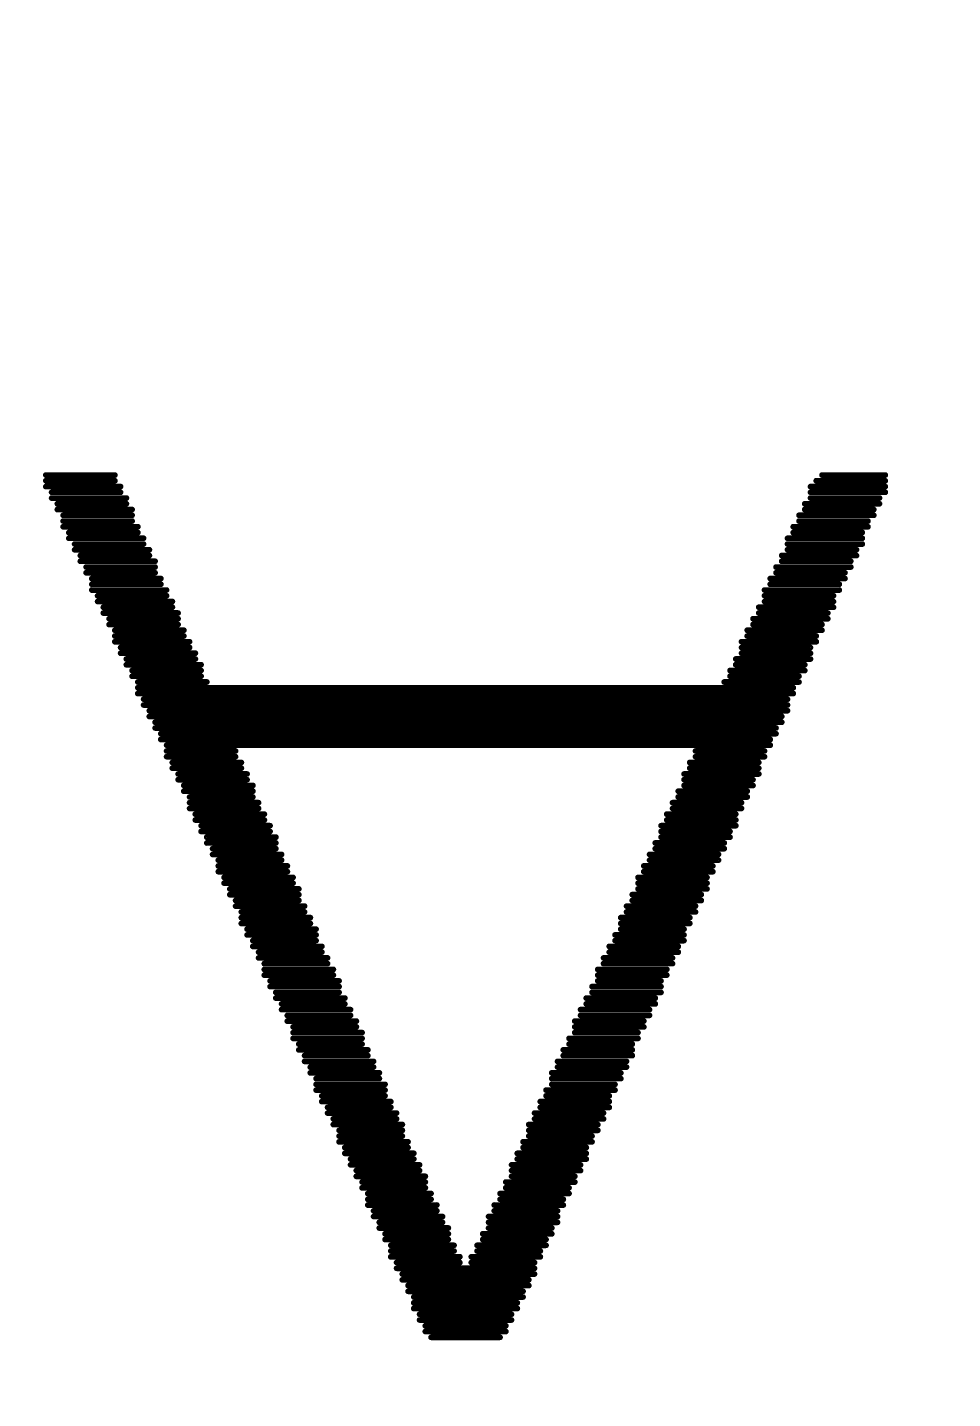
# Model space of a CAD drawing. Header units: millimetres. Extents: x -46.4 to 46.4, y -47.3 to 46.4.
# Drawn here: x -10.817 to -9.795, y 1.945 to 3.459 of the extents above; entities that cross this region are included whole.
import ezdxf

# ---------------------------------------------------------------- set-up
doc = ezdxf.new("R2010")
doc.units = ezdxf.units.MM
doc.layers.add('BottomOverlay', color=54, linetype='Continuous')
doc.layers.add('Mechanical1', color=6, linetype='Continuous')

# ---------------------------------------------------------------- blocks, each defined once
blk = doc.blocks.new('________2')
at = {"layer": 'BottomOverlay', "const_width": 0.00635}
for points in [[(13.2032, -0.0352), (13.2794, -0.0352)], [(13.2032, -0.0415), (13.2794, -0.0415)], [(13.2032, -0.0479), (13.2857, -0.0479)], [(14.0477, -0.0479), (14.1303, -0.0479)], [(14.0541, -0.0415), (14.1303, -0.0415)], [(14.0604, -0.0352), (14.1303, -0.0352)], [(13.2095, -0.0542), (13.2857, -0.0542)], [(13.2095, -0.0606), (13.2921, -0.0606)], [(14.0477, -0.0542), (14.1303, -0.0542)], [(14.0477, -0.0606), (14.1239, -0.0606)], [(13.2159, -0.0669), (13.2921, -0.0669)], [(13.2159, -0.0733), (13.2984, -0.0733)], [(14.0414, -0.0669), (14.1239, -0.0669)], [(14.0414, -0.0733), (14.1176, -0.0733)], [(13.2222, -0.0796), (13.2984, -0.0796)], [(13.2222, -0.086), (13.2984, -0.086)], [(13.2222, -0.0923), (13.3048, -0.0923)], [(14.0287, -0.0923), (14.1112, -0.0923)], [(14.035, -0.0796), (14.1176, -0.0796)], [(14.035, -0.086), (14.1112, -0.086)], [(13.2286, -0.0987), (13.3048, -0.0987)], [(13.2286, -0.105), (13.3111, -0.105)], [(14.0223, -0.105), (14.1049, -0.105)], [(14.0287, -0.0987), (14.1049, -0.0987)], [(13.2349, -0.1114), (13.3111, -0.1114)], [(13.2349, -0.1177), (13.3175, -0.1177)], [(13.2413, -0.1241), (13.3175, -0.1241)], [(14.016, -0.1241), (14.0985, -0.1241)], [(14.0223, -0.1114), (14.1049, -0.1114)], [(14.0223, -0.1177), (14.0985, -0.1177)], [(13.2413, -0.1304), (13.3238, -0.1304)], [(13.2476, -0.1368), (13.3238, -0.1368)], [(14.0096, -0.1368), (14.0922, -0.1368)], [(14.016, -0.1304), (14.0922, -0.1304)], [(13.2476, -0.1431), (13.3238, -0.1431)], [(13.254, -0.1495), (13.3302, -0.1495)], [(14.0033, -0.1495), (14.0858, -0.1495)], [(14.0096, -0.1431), (14.0858, -0.1431)], [(13.254, -0.1558), (13.3302, -0.1558)], [(13.254, -0.1622), (13.3365, -0.1622)], [(13.2603, -0.1685), (13.3365, -0.1685)], [(13.9969, -0.1622), (14.0795, -0.1622)], [(13.9969, -0.1685), (14.0731, -0.1685)], [(14.0033, -0.1558), (14.0795, -0.1558)], [(13.2603, -0.1749), (13.3429, -0.1749)], [(13.2667, -0.1812), (13.3429, -0.1812)], [(13.9906, -0.1812), (14.0731, -0.1812)], [(13.9969, -0.1749), (14.0731, -0.1749)], [(13.2667, -0.1876), (13.3492, -0.1876)], [(13.273, -0.1939), (13.3492, -0.1939)], [(13.9842, -0.1939), (14.0668, -0.1939)], [(13.9906, -0.1876), (14.0668, -0.1876)], [(13.273, -0.2003), (13.3492, -0.2003)], [(13.2794, -0.2066), (13.3556, -0.2066)], [(13.2794, -0.213), (13.3556, -0.213)], [(13.9779, -0.2066), (14.0604, -0.2066)], [(13.9779, -0.213), (14.0541, -0.213)], [(13.9842, -0.2003), (14.0604, -0.2003)], [(13.2794, -0.2193), (13.3619, -0.2193)], [(13.2857, -0.2257), (13.3619, -0.2257)], [(13.9715, -0.2193), (14.0541, -0.2193)], [(13.9715, -0.2257), (14.0477, -0.2257)], [(13.2857, -0.232), (13.3683, -0.232)], [(13.2921, -0.2384), (13.3683, -0.2384)], [(13.2921, -0.2447), (13.3746, -0.2447)], [(13.9652, -0.2384), (14.0477, -0.2384)], [(13.9652, -0.2447), (14.0414, -0.2447)], [(13.9715, -0.232), (14.0477, -0.232)], [(13.2984, -0.2511), (13.3746, -0.2511)], [(13.2984, -0.2574), (13.3746, -0.2574)], [(13.9588, -0.2511), (14.0414, -0.2511)], [(13.9588, -0.2574), (14.035, -0.2574)], [(13.3048, -0.2638), (13.381, -0.2638)], [(13.3048, -0.2701), (14.0287, -0.2701)], [(13.9525, -0.2638), (14.035, -0.2638)], [(13.3048, -0.2765), (14.0287, -0.2765)], [(13.3111, -0.2828), (14.0223, -0.2828)], [(13.3111, -0.2892), (14.0223, -0.2892)], [(13.3175, -0.2955), (14.0223, -0.2955)], [(13.3175, -0.3019), (14.016, -0.3019)], [(13.3238, -0.3082), (14.016, -0.3082)], [(13.3238, -0.3146), (14.0096, -0.3146)], [(13.3302, -0.3209), (14.0096, -0.3209)], [(13.3302, -0.3273), (14.0033, -0.3273)], [(13.3365, -0.3336), (14.0033, -0.3336)], [(13.3365, -0.34), (13.4127, -0.34)], [(13.3365, -0.3463), (13.4127, -0.3463)], [(13.9207, -0.34), (13.9969, -0.34)], [(13.9207, -0.3463), (13.9969, -0.3463)], [(13.3429, -0.3527), (13.4191, -0.3527)], [(13.3429, -0.359), (13.4191, -0.359)], [(13.3492, -0.3654), (13.4254, -0.3654)], [(13.908, -0.3654), (13.9906, -0.3654)], [(13.9144, -0.3527), (13.9906, -0.3527)], [(13.9144, -0.359), (13.9906, -0.359)], [(13.3492, -0.3717), (13.4254, -0.3717)], [(13.3556, -0.3781), (13.4318, -0.3781)], [(13.908, -0.3717), (13.9842, -0.3717)], [(13.908, -0.3781), (13.9842, -0.3781)], [(13.3556, -0.3844), (13.4318, -0.3844)], [(13.3619, -0.3908), (13.4318, -0.3908)], [(13.9017, -0.3844), (13.9779, -0.3844)], [(13.9017, -0.3908), (13.9779, -0.3908)], [(13.3619, -0.3971), (13.4381, -0.3971)], [(13.3619, -0.4035), (13.4381, -0.4035)], [(13.3683, -0.4098), (13.4445, -0.4098)], [(13.889, -0.4098), (13.9652, -0.4098)], [(13.8953, -0.3971), (13.9715, -0.3971)], [(13.8953, -0.4035), (13.9715, -0.4035)], [(13.3683, -0.4162), (13.4445, -0.4162)], [(13.3746, -0.4225), (13.4508, -0.4225)], [(13.8826, -0.4225), (13.9652, -0.4225)], [(13.889, -0.4162), (13.9652, -0.4162)], [(13.3746, -0.4289), (13.4508, -0.4289)], [(13.381, -0.4352), (13.4572, -0.4352)], [(13.381, -0.4416), (13.4572, -0.4416)], [(13.8763, -0.4416), (13.9525, -0.4416)], [(13.8826, -0.4289), (13.9588, -0.4289)], [(13.8826, -0.4352), (13.9588, -0.4352)], [(13.3873, -0.4479), (13.4572, -0.4479)], [(13.3873, -0.4543), (13.4635, -0.4543)], [(13.8699, -0.4543), (13.9461, -0.4543)], [(13.8763, -0.4479), (13.9525, -0.4479)], [(13.3937, -0.4606), (13.4635, -0.4606)], [(13.3937, -0.467), (13.4699, -0.467)], [(13.8636, -0.467), (13.9398, -0.467)], [(13.8699, -0.4606), (13.9461, -0.4606)], [(13.3937, -0.4733), (13.4699, -0.4733)], [(13.4, -0.4797), (13.4762, -0.4797)], [(13.4, -0.486), (13.4762, -0.486)], [(13.8572, -0.4797), (13.9334, -0.4797)], [(13.8572, -0.486), (13.9334, -0.486)], [(13.8636, -0.4733), (13.9398, -0.4733)], [(13.4064, -0.4924), (13.4826, -0.4924)], [(13.4064, -0.4987), (13.4826, -0.4987)], [(13.8509, -0.4987), (13.9271, -0.4987)], [(13.8572, -0.4924), (13.9334, -0.4924)], [(13.4127, -0.5051), (13.4826, -0.5051)], [(13.4127, -0.5114), (13.4889, -0.5114)], [(13.4191, -0.5178), (13.4889, -0.5178)], [(13.8445, -0.5114), (13.9207, -0.5114)], [(13.8445, -0.5178), (13.9207, -0.5178)], [(13.8509, -0.5051), (13.9271, -0.5051)], [(13.4191, -0.5241), (13.4953, -0.5241)], [(13.4191, -0.5305), (13.4953, -0.5305)], [(13.8382, -0.5241), (13.9144, -0.5241)], [(13.8382, -0.5305), (13.9144, -0.5305)], [(13.4254, -0.5368), (13.5016, -0.5368)], [(13.4254, -0.5432), (13.5016, -0.5432)], [(13.8318, -0.5432), (13.908, -0.5432)], [(13.8382, -0.5368), (13.908, -0.5368)], [(13.4318, -0.5495), (13.5016, -0.5495)], [(13.4318, -0.5559), (13.508, -0.5559)], [(13.4381, -0.5622), (13.508, -0.5622)], [(13.8255, -0.5559), (13.9017, -0.5559)], [(13.8255, -0.5622), (13.9017, -0.5622)], [(13.8318, -0.5495), (13.908, -0.5495)], [(13.4381, -0.5686), (13.5143, -0.5686)], [(13.4445, -0.5749), (13.5143, -0.5749)], [(13.8191, -0.5686), (13.8953, -0.5686)], [(13.8191, -0.5749), (13.8953, -0.5749)], [(13.4445, -0.5813), (13.5207, -0.5813)], [(13.4445, -0.5876), (13.5207, -0.5876)], [(13.8128, -0.5813), (13.889, -0.5813)], [(13.8128, -0.5876), (13.889, -0.5876)], [(13.4508, -0.594), (13.527, -0.594)], [(13.4508, -0.6003), (13.527, -0.6003)], [(13.4572, -0.6067), (13.527, -0.6067)], [(13.8064, -0.6003), (13.8826, -0.6003)], [(13.8064, -0.6067), (13.8826, -0.6067)], [(13.8128, -0.594), (13.8826, -0.594)], [(13.4572, -0.613), (13.5334, -0.613)], [(13.4635, -0.6194), (13.5334, -0.6194)], [(13.8001, -0.613), (13.8763, -0.613)], [(13.8001, -0.6194), (13.8763, -0.6194)], [(13.4635, -0.6257), (13.5397, -0.6257)], [(13.4699, -0.6321), (13.5397, -0.6321)], [(13.4699, -0.6384), (13.5461, -0.6384)], [(13.7874, -0.6384), (13.8636, -0.6384)], [(13.7937, -0.6257), (13.8699, -0.6257)], [(13.7937, -0.6321), (13.8699, -0.6321)], [(13.4762, -0.6448), (13.5461, -0.6448)], [(13.4762, -0.6511), (13.5524, -0.6511)], [(13.7874, -0.6448), (13.8636, -0.6448)], [(13.7874, -0.6511), (13.8572, -0.6511)], [(13.4762, -0.6575), (13.5524, -0.6575)], [(13.4826, -0.6638), (13.5524, -0.6638)], [(13.781, -0.6575), (13.8572, -0.6575)], [(13.781, -0.6638), (13.8509, -0.6638)], [(13.4826, -0.6702), (13.5588, -0.6702)], [(13.4889, -0.6765), (13.5588, -0.6765)], [(13.4889, -0.6829), (13.5651, -0.6829)], [(13.7683, -0.6829), (13.8445, -0.6829)], [(13.7747, -0.6702), (13.8509, -0.6702)], [(13.7747, -0.6765), (13.8509, -0.6765)], [(13.4953, -0.6892), (13.5651, -0.6892)], [(13.4953, -0.6956), (13.5715, -0.6956)], [(13.762, -0.6956), (13.8382, -0.6956)], [(13.7683, -0.6892), (13.8445, -0.6892)], [(13.5016, -0.7019), (13.5715, -0.7019)], [(13.5016, -0.7083), (13.5778, -0.7083)], [(13.5016, -0.7146), (13.5778, -0.7146)], [(13.7556, -0.7146), (13.8318, -0.7146)], [(13.762, -0.7019), (13.8382, -0.7019)], [(13.762, -0.7083), (13.8318, -0.7083)], [(13.508, -0.721), (13.5778, -0.721)], [(13.508, -0.7273), (13.5842, -0.7273)], [(13.7493, -0.7273), (13.8255, -0.7273)], [(13.7556, -0.721), (13.8255, -0.721)], [(13.5143, -0.7337), (13.5842, -0.7337)], [(13.5143, -0.74), (13.5905, -0.74)], [(13.7429, -0.74), (13.8191, -0.74)], [(13.7493, -0.7337), (13.8255, -0.7337)], [(13.5207, -0.7464), (13.5905, -0.7464)], [(13.5207, -0.7527), (13.5969, -0.7527)], [(13.527, -0.7591), (13.5969, -0.7591)], [(13.7366, -0.7527), (13.8128, -0.7527)], [(13.7366, -0.7591), (13.8128, -0.7591)], [(13.7429, -0.7464), (13.8191, -0.7464)], [(13.527, -0.7654), (13.5969, -0.7654)], [(13.527, -0.7718), (13.6032, -0.7718)], [(13.7302, -0.7718), (13.8064, -0.7718)], [(13.7366, -0.7654), (13.8064, -0.7654)], [(13.5334, -0.7781), (13.6032, -0.7781)], [(13.5334, -0.7845), (13.6096, -0.7845)], [(13.5397, -0.7908), (13.6096, -0.7908)], [(13.7239, -0.7845), (13.8001, -0.7845)], [(13.7239, -0.7908), (13.8001, -0.7908)], [(13.7302, -0.7781), (13.8001, -0.7781)], [(13.5397, -0.7972), (13.6159, -0.7972)], [(13.5461, -0.8035), (13.6159, -0.8035)], [(13.7175, -0.7972), (13.7937, -0.7972)], [(13.7175, -0.8035), (13.7937, -0.8035)], [(13.5461, -0.8099), (13.6223, -0.8099)], [(13.5524, -0.8162), (13.6223, -0.8162)], [(13.7112, -0.8162), (13.7874, -0.8162)], [(13.7175, -0.8099), (13.7874, -0.8099)], [(13.5524, -0.8226), (13.6223, -0.8226)], [(13.5588, -0.8289), (13.6286, -0.8289)], [(13.5588, -0.8353), (13.6286, -0.8353)], [(13.7048, -0.8289), (13.781, -0.8289)], [(13.7048, -0.8353), (13.7747, -0.8353)], [(13.7112, -0.8226), (13.781, -0.8226)], [(13.5588, -0.8416), (13.635, -0.8416)], [(13.5651, -0.848), (13.635, -0.848)], [(13.6985, -0.8416), (13.7747, -0.8416)], [(13.6985, -0.848), (13.7683, -0.848)], [(13.5651, -0.8543), (13.6413, -0.8543)], [(13.5715, -0.8607), (13.6413, -0.8607)], [(13.6921, -0.8543), (13.7683, -0.8543)], [(13.6921, -0.8607), (13.7683, -0.8607)], [(13.5715, -0.867), (13.6477, -0.867)], [(13.5778, -0.8734), (13.6477, -0.8734)], [(13.5778, -0.8797), (13.6477, -0.8797)], [(13.6858, -0.8734), (13.762, -0.8734)], [(13.6858, -0.8797), (13.7556, -0.8797)], [(13.6921, -0.867), (13.762, -0.867)], [(13.5842, -0.8861), (13.654, -0.8861)], [(13.5842, -0.8924), (13.654, -0.8924)], [(13.6794, -0.8861), (13.7556, -0.8861)], [(13.6794, -0.8924), (13.7493, -0.8924)], [(13.5842, -0.8988), (13.6604, -0.8988)], [(13.5905, -0.9051), (13.6604, -0.9051)], [(13.5905, -0.9115), (13.7429, -0.9115)], [(13.6731, -0.8988), (13.7493, -0.8988)], [(13.6731, -0.9051), (13.7429, -0.9051)], [(13.5969, -0.9178), (13.7429, -0.9178)], [(13.5969, -0.9242), (13.7366, -0.9242)], [(13.6032, -0.9305), (13.7366, -0.9305)], [(13.6032, -0.9369), (13.7302, -0.9369)], [(13.6096, -0.9432), (13.7302, -0.9432)], [(13.6096, -0.9496), (13.7239, -0.9496)], [(13.6096, -0.9559), (13.7239, -0.9559)], [(13.6159, -0.9623), (13.7175, -0.9623)], [(13.6159, -0.9686), (13.7175, -0.9686)], [(13.6223, -0.975), (13.7112, -0.975)], [(13.6223, -0.9813), (13.7112, -0.9813)], [(13.6286, -0.9877), (13.7048, -0.9877)]]:
    blk.add_lwpolyline(points, dxfattribs=at)
at = {"layer": 'BottomOverlay', "const_width": 0.00317}
for points in [[(13.2016, -0.0352, 1), (13.2048, -0.0352, 1)], [(13.2016, -0.0415, 1), (13.2048, -0.0415, 1)], [(13.2016, -0.0479, 1), (13.2048, -0.0479, 1)], [(13.2778, -0.0352, 1), (13.281, -0.0352, 1)], [(13.2778, -0.0415, 1), (13.281, -0.0415, 1)], [(13.2842, -0.0479, 1), (13.2873, -0.0479, 1)], [(14.0462, -0.0479, 1), (14.0493, -0.0479, 1)], [(14.0525, -0.0415, 1), (14.0557, -0.0415, 1)], [(14.0589, -0.0352, 1), (14.062, -0.0352, 1)], [(14.1287, -0.0352, 1), (14.1319, -0.0352, 1)], [(14.1287, -0.0415, 1), (14.1319, -0.0415, 1)], [(14.1287, -0.0479, 1), (14.1319, -0.0479, 1)], [(13.208, -0.0542, 1), (13.2111, -0.0542, 1)], [(13.208, -0.0606, 1), (13.2111, -0.0606, 1)], [(13.2842, -0.0542, 1), (13.2873, -0.0542, 1)], [(13.2905, -0.0606, 1), (13.2937, -0.0606, 1)], [(14.0462, -0.0542, 1), (14.0493, -0.0542, 1)], [(14.0462, -0.0606, 1), (14.0493, -0.0606, 1)], [(14.1224, -0.0606, 1), (14.1255, -0.0606, 1)], [(14.1287, -0.0542, 1), (14.1319, -0.0542, 1)], [(13.2143, -0.0669, 1), (13.2175, -0.0669, 1)], [(13.2143, -0.0733, 1), (13.2175, -0.0733, 1)], [(13.2905, -0.0669, 1), (13.2937, -0.0669, 1)], [(13.2969, -0.0733, 1), (13.3, -0.0733, 1)], [(14.0398, -0.0669, 1), (14.043, -0.0669, 1)], [(14.0398, -0.0733, 1), (14.043, -0.0733, 1)], [(14.116, -0.0733, 1), (14.1192, -0.0733, 1)], [(14.1224, -0.0669, 1), (14.1255, -0.0669, 1)], [(13.2207, -0.0796, 1), (13.2238, -0.0796, 1)], [(13.2207, -0.086, 1), (13.2238, -0.086, 1)], [(13.2207, -0.0923, 1), (13.2238, -0.0923, 1)], [(13.2969, -0.0796, 1), (13.3, -0.0796, 1)], [(13.2969, -0.086, 1), (13.3, -0.086, 1)], [(13.3032, -0.0923, 1), (13.3064, -0.0923, 1)], [(14.0271, -0.0923, 1), (14.0303, -0.0923, 1)], [(14.0335, -0.0796, 1), (14.0366, -0.0796, 1)], [(14.0335, -0.086, 1), (14.0366, -0.086, 1)], [(14.1097, -0.086, 1), (14.1128, -0.086, 1)], [(14.1097, -0.0923, 1), (14.1128, -0.0923, 1)], [(14.116, -0.0796, 1), (14.1192, -0.0796, 1)], [(13.227, -0.0987, 1), (13.2302, -0.0987, 1)], [(13.227, -0.105, 1), (13.2302, -0.105, 1)], [(13.3032, -0.0987, 1), (13.3064, -0.0987, 1)], [(13.3096, -0.105, 1), (13.3127, -0.105, 1)], [(14.0208, -0.105, 1), (14.0239, -0.105, 1)], [(14.0271, -0.0987, 1), (14.0303, -0.0987, 1)], [(14.1033, -0.0987, 1), (14.1065, -0.0987, 1)], [(14.1033, -0.105, 1), (14.1065, -0.105, 1)], [(13.2334, -0.1114, 1), (13.2365, -0.1114, 1)], [(13.2334, -0.1177, 1), (13.2365, -0.1177, 1)], [(13.2397, -0.1241, 1), (13.2429, -0.1241, 1)], [(13.3096, -0.1114, 1), (13.3127, -0.1114, 1)], [(13.3159, -0.1177, 1), (13.3191, -0.1177, 1)], [(13.3159, -0.1241, 1), (13.3191, -0.1241, 1)], [(14.0144, -0.1241, 1), (14.0176, -0.1241, 1)], [(14.0208, -0.1114, 1), (14.0239, -0.1114, 1)], [(14.0208, -0.1177, 1), (14.0239, -0.1177, 1)], [(14.097, -0.1177, 1), (14.1001, -0.1177, 1)], [(14.097, -0.1241, 1), (14.1001, -0.1241, 1)], [(14.1033, -0.1114, 1), (14.1065, -0.1114, 1)], [(13.2397, -0.1304, 1), (13.2429, -0.1304, 1)], [(13.2461, -0.1368, 1), (13.2492, -0.1368, 1)], [(13.3223, -0.1304, 1), (13.3254, -0.1304, 1)], [(13.3223, -0.1368, 1), (13.3254, -0.1368, 1)], [(14.0081, -0.1368, 1), (14.0112, -0.1368, 1)], [(14.0144, -0.1304, 1), (14.0176, -0.1304, 1)], [(14.0906, -0.1304, 1), (14.0938, -0.1304, 1)], [(14.0906, -0.1368, 1), (14.0938, -0.1368, 1)], [(13.2461, -0.1431, 1), (13.2492, -0.1431, 1)], [(13.2524, -0.1495, 1), (13.2556, -0.1495, 1)], [(13.3223, -0.1431, 1), (13.3254, -0.1431, 1)], [(13.3286, -0.1495, 1), (13.3318, -0.1495, 1)], [(14.0017, -0.1495, 1), (14.0049, -0.1495, 1)], [(14.0081, -0.1431, 1), (14.0112, -0.1431, 1)], [(14.0843, -0.1431, 1), (14.0874, -0.1431, 1)], [(14.0843, -0.1495, 1), (14.0874, -0.1495, 1)], [(13.2524, -0.1558, 1), (13.2556, -0.1558, 1)], [(13.2524, -0.1622, 1), (13.2556, -0.1622, 1)], [(13.2588, -0.1685, 1), (13.2619, -0.1685, 1)], [(13.3286, -0.1558, 1), (13.3318, -0.1558, 1)], [(13.335, -0.1622, 1), (13.3381, -0.1622, 1)], [(13.335, -0.1685, 1), (13.3381, -0.1685, 1)], [(13.9954, -0.1622, 1), (13.9985, -0.1622, 1)], [(13.9954, -0.1685, 1), (13.9985, -0.1685, 1)], [(14.0017, -0.1558, 1), (14.0049, -0.1558, 1)], [(14.0716, -0.1685, 1), (14.0747, -0.1685, 1)], [(14.0779, -0.1558, 1), (14.0811, -0.1558, 1)], [(14.0779, -0.1622, 1), (14.0811, -0.1622, 1)], [(13.2588, -0.1749, 1), (13.2619, -0.1749, 1)], [(13.2651, -0.1812, 1), (13.2683, -0.1812, 1)], [(13.3413, -0.1749, 1), (13.3445, -0.1749, 1)], [(13.3413, -0.1812, 1), (13.3445, -0.1812, 1)], [(13.989, -0.1812, 1), (13.9922, -0.1812, 1)], [(13.9954, -0.1749, 1), (13.9985, -0.1749, 1)], [(14.0716, -0.1749, 1), (14.0747, -0.1749, 1)], [(14.0716, -0.1812, 1), (14.0747, -0.1812, 1)], [(13.2651, -0.1876, 1), (13.2683, -0.1876, 1)], [(13.2715, -0.1939, 1), (13.2746, -0.1939, 1)], [(13.3477, -0.1876, 1), (13.3508, -0.1876, 1)], [(13.3477, -0.1939, 1), (13.3508, -0.1939, 1)], [(13.9827, -0.1939, 1), (13.9858, -0.1939, 1)], [(13.989, -0.1876, 1), (13.9922, -0.1876, 1)], [(14.0652, -0.1876, 1), (14.0684, -0.1876, 1)], [(14.0652, -0.1939, 1), (14.0684, -0.1939, 1)], [(13.2715, -0.2003, 1), (13.2746, -0.2003, 1)], [(13.2778, -0.2066, 1), (13.281, -0.2066, 1)], [(13.2778, -0.213, 1), (13.281, -0.213, 1)], [(13.3477, -0.2003, 1), (13.3508, -0.2003, 1)], [(13.354, -0.2066, 1), (13.3572, -0.2066, 1)], [(13.354, -0.213, 1), (13.3572, -0.213, 1)], [(13.9763, -0.2066, 1), (13.9795, -0.2066, 1)], [(13.9763, -0.213, 1), (13.9795, -0.213, 1)], [(13.9827, -0.2003, 1), (13.9858, -0.2003, 1)], [(14.0525, -0.213, 1), (14.0557, -0.213, 1)], [(14.0589, -0.2003, 1), (14.062, -0.2003, 1)], [(14.0589, -0.2066, 1), (14.062, -0.2066, 1)], [(13.2778, -0.2193, 1), (13.281, -0.2193, 1)], [(13.2842, -0.2257, 1), (13.2873, -0.2257, 1)], [(13.3604, -0.2193, 1), (13.3635, -0.2193, 1)], [(13.3604, -0.2257, 1), (13.3635, -0.2257, 1)], [(13.97, -0.2193, 1), (13.9731, -0.2193, 1)], [(13.97, -0.2257, 1), (13.9731, -0.2257, 1)], [(14.0462, -0.2257, 1), (14.0493, -0.2257, 1)], [(14.0525, -0.2193, 1), (14.0557, -0.2193, 1)], [(13.2842, -0.232, 1), (13.2873, -0.232, 1)], [(13.2905, -0.2384, 1), (13.2937, -0.2384, 1)], [(13.2905, -0.2447, 1), (13.2937, -0.2447, 1)], [(13.3667, -0.232, 1), (13.3699, -0.232, 1)], [(13.3667, -0.2384, 1), (13.3699, -0.2384, 1)], [(13.3731, -0.2447, 1), (13.3762, -0.2447, 1)], [(13.9636, -0.2384, 1), (13.9668, -0.2384, 1)], [(13.9636, -0.2447, 1), (13.9668, -0.2447, 1)], [(13.97, -0.232, 1), (13.9731, -0.232, 1)], [(14.0398, -0.2447, 1), (14.043, -0.2447, 1)], [(14.0462, -0.232, 1), (14.0493, -0.232, 1)], [(14.0462, -0.2384, 1), (14.0493, -0.2384, 1)], [(13.2969, -0.2511, 1), (13.3, -0.2511, 1)], [(13.2969, -0.2574, 1), (13.3, -0.2574, 1)], [(13.3731, -0.2511, 1), (13.3762, -0.2511, 1)], [(13.3731, -0.2574, 1), (13.3762, -0.2574, 1)], [(13.9573, -0.2511, 1), (13.9604, -0.2511, 1)], [(13.9573, -0.2574, 1), (13.9604, -0.2574, 1)], [(14.0335, -0.2574, 1), (14.0366, -0.2574, 1)], [(14.0398, -0.2511, 1), (14.043, -0.2511, 1)], [(13.3032, -0.2638, 1), (13.3064, -0.2638, 1)], [(13.3032, -0.2701, 1), (13.3064, -0.2701, 1)], [(13.3794, -0.2638, 1), (13.3826, -0.2638, 1)], [(13.9509, -0.2638, 1), (13.9541, -0.2638, 1)], [(14.0271, -0.2701, 1), (14.0303, -0.2701, 1)], [(14.0335, -0.2638, 1), (14.0366, -0.2638, 1)], [(13.3032, -0.2765, 1), (13.3064, -0.2765, 1)], [(13.3096, -0.2828, 1), (13.3127, -0.2828, 1)], [(13.3096, -0.2892, 1), (13.3127, -0.2892, 1)], [(14.0208, -0.2828, 1), (14.0239, -0.2828, 1)], [(14.0208, -0.2892, 1), (14.0239, -0.2892, 1)], [(14.0271, -0.2765, 1), (14.0303, -0.2765, 1)], [(13.3159, -0.2955, 1), (13.3191, -0.2955, 1)], [(13.3159, -0.3019, 1), (13.3191, -0.3019, 1)], [(14.0144, -0.3019, 1), (14.0176, -0.3019, 1)], [(14.0208, -0.2955, 1), (14.0239, -0.2955, 1)], [(13.3223, -0.3082, 1), (13.3254, -0.3082, 1)], [(13.3223, -0.3146, 1), (13.3254, -0.3146, 1)], [(13.3286, -0.3209, 1), (13.3318, -0.3209, 1)], [(14.0081, -0.3146, 1), (14.0112, -0.3146, 1)], [(14.0081, -0.3209, 1), (14.0112, -0.3209, 1)], [(14.0144, -0.3082, 1), (14.0176, -0.3082, 1)], [(13.3286, -0.3273, 1), (13.3318, -0.3273, 1)], [(13.335, -0.3336, 1), (13.3381, -0.3336, 1)], [(14.0017, -0.3273, 1), (14.0049, -0.3273, 1)], [(14.0017, -0.3336, 1), (14.0049, -0.3336, 1)], [(13.335, -0.34, 1), (13.3381, -0.34, 1)], [(13.335, -0.3463, 1), (13.3381, -0.3463, 1)], [(13.4112, -0.34, 1), (13.4143, -0.34, 1)], [(13.4112, -0.3463, 1), (13.4143, -0.3463, 1)], [(13.9192, -0.34, 1), (13.9223, -0.34, 1)], [(13.9192, -0.3463, 1), (13.9223, -0.3463, 1)], [(13.9954, -0.34, 1), (13.9985, -0.34, 1)], [(13.9954, -0.3463, 1), (13.9985, -0.3463, 1)], [(13.3413, -0.3527, 1), (13.3445, -0.3527, 1)], [(13.3413, -0.359, 1), (13.3445, -0.359, 1)], [(13.3477, -0.3654, 1), (13.3508, -0.3654, 1)], [(13.4175, -0.3527, 1), (13.4207, -0.3527, 1)], [(13.4175, -0.359, 1), (13.4207, -0.359, 1)], [(13.4239, -0.3654, 1), (13.427, -0.3654, 1)], [(13.9065, -0.3654, 1), (13.9096, -0.3654, 1)], [(13.9128, -0.3527, 1), (13.916, -0.3527, 1)], [(13.9128, -0.359, 1), (13.916, -0.359, 1)], [(13.989, -0.3527, 1), (13.9922, -0.3527, 1)], [(13.989, -0.359, 1), (13.9922, -0.359, 1)], [(13.989, -0.3654, 1), (13.9922, -0.3654, 1)], [(13.3477, -0.3717, 1), (13.3508, -0.3717, 1)], [(13.354, -0.3781, 1), (13.3572, -0.3781, 1)], [(13.4239, -0.3717, 1), (13.427, -0.3717, 1)], [(13.4302, -0.3781, 1), (13.4334, -0.3781, 1)], [(13.9065, -0.3717, 1), (13.9096, -0.3717, 1)], [(13.9065, -0.3781, 1), (13.9096, -0.3781, 1)], [(13.9827, -0.3717, 1), (13.9858, -0.3717, 1)], [(13.9827, -0.3781, 1), (13.9858, -0.3781, 1)], [(13.354, -0.3844, 1), (13.3572, -0.3844, 1)], [(13.3604, -0.3908, 1), (13.3635, -0.3908, 1)], [(13.4302, -0.3844, 1), (13.4334, -0.3844, 1)], [(13.4302, -0.3908, 1), (13.4334, -0.3908, 1)], [(13.9001, -0.3844, 1), (13.9033, -0.3844, 1)], [(13.9001, -0.3908, 1), (13.9033, -0.3908, 1)], [(13.9763, -0.3844, 1), (13.9795, -0.3844, 1)], [(13.9763, -0.3908, 1), (13.9795, -0.3908, 1)], [(13.3604, -0.3971, 1), (13.3635, -0.3971, 1)], [(13.3604, -0.4035, 1), (13.3635, -0.4035, 1)], [(13.3667, -0.4098, 1), (13.3699, -0.4098, 1)], [(13.4366, -0.3971, 1), (13.4397, -0.3971, 1)], [(13.4366, -0.4035, 1), (13.4397, -0.4035, 1)], [(13.4429, -0.4098, 1), (13.4461, -0.4098, 1)], [(13.8874, -0.4098, 1), (13.8906, -0.4098, 1)], [(13.8938, -0.3971, 1), (13.8969, -0.3971, 1)], [(13.8938, -0.4035, 1), (13.8969, -0.4035, 1)], [(13.9636, -0.4098, 1), (13.9668, -0.4098, 1)], [(13.97, -0.3971, 1), (13.9731, -0.3971, 1)], [(13.97, -0.4035, 1), (13.9731, -0.4035, 1)], [(13.3667, -0.4162, 1), (13.3699, -0.4162, 1)], [(13.3731, -0.4225, 1), (13.3762, -0.4225, 1)], [(13.4429, -0.4162, 1), (13.4461, -0.4162, 1)], [(13.4493, -0.4225, 1), (13.4524, -0.4225, 1)], [(13.8811, -0.4225, 1), (13.8842, -0.4225, 1)], [(13.8874, -0.4162, 1), (13.8906, -0.4162, 1)], [(13.9636, -0.4162, 1), (13.9668, -0.4162, 1)], [(13.9636, -0.4225, 1), (13.9668, -0.4225, 1)], [(13.3731, -0.4289, 1), (13.3762, -0.4289, 1)], [(13.3794, -0.4352, 1), (13.3826, -0.4352, 1)], [(13.3794, -0.4416, 1), (13.3826, -0.4416, 1)], [(13.4493, -0.4289, 1), (13.4524, -0.4289, 1)], [(13.4556, -0.4352, 1), (13.4588, -0.4352, 1)], [(13.4556, -0.4416, 1), (13.4588, -0.4416, 1)], [(13.8747, -0.4416, 1), (13.8779, -0.4416, 1)], [(13.8811, -0.4289, 1), (13.8842, -0.4289, 1)], [(13.8811, -0.4352, 1), (13.8842, -0.4352, 1)], [(13.9509, -0.4416, 1), (13.9541, -0.4416, 1)], [(13.9573, -0.4289, 1), (13.9604, -0.4289, 1)], [(13.9573, -0.4352, 1), (13.9604, -0.4352, 1)], [(13.3858, -0.4479, 1), (13.3889, -0.4479, 1)], [(13.3858, -0.4543, 1), (13.3889, -0.4543, 1)], [(13.4556, -0.4479, 1), (13.4588, -0.4479, 1)], [(13.462, -0.4543, 1), (13.4651, -0.4543, 1)], [(13.8684, -0.4543, 1), (13.8715, -0.4543, 1)], [(13.8747, -0.4479, 1), (13.8779, -0.4479, 1)], [(13.9446, -0.4543, 1), (13.9477, -0.4543, 1)], [(13.9509, -0.4479, 1), (13.9541, -0.4479, 1)], [(13.3921, -0.4606, 1), (13.3953, -0.4606, 1)], [(13.3921, -0.467, 1), (13.3953, -0.467, 1)], [(13.462, -0.4606, 1), (13.4651, -0.4606, 1)], [(13.4683, -0.467, 1), (13.4715, -0.467, 1)], [(13.862, -0.467, 1), (13.8652, -0.467, 1)], [(13.8684, -0.4606, 1), (13.8715, -0.4606, 1)], [(13.9382, -0.467, 1), (13.9414, -0.467, 1)], [(13.9446, -0.4606, 1), (13.9477, -0.4606, 1)], [(13.3921, -0.4733, 1), (13.3953, -0.4733, 1)], [(13.3985, -0.4797, 1), (13.4016, -0.4797, 1)], [(13.3985, -0.486, 1), (13.4016, -0.486, 1)], [(13.4683, -0.4733, 1), (13.4715, -0.4733, 1)], [(13.4747, -0.4797, 1), (13.4778, -0.4797, 1)], [(13.4747, -0.486, 1), (13.4778, -0.486, 1)], [(13.8557, -0.4797, 1), (13.8588, -0.4797, 1)], [(13.8557, -0.486, 1), (13.8588, -0.486, 1)], [(13.862, -0.4733, 1), (13.8652, -0.4733, 1)], [(13.9319, -0.4797, 1), (13.935, -0.4797, 1)], [(13.9319, -0.486, 1), (13.935, -0.486, 1)], [(13.9382, -0.4733, 1), (13.9414, -0.4733, 1)], [(13.4048, -0.4924, 1), (13.408, -0.4924, 1)], [(13.4048, -0.4987, 1), (13.408, -0.4987, 1)], [(13.481, -0.4924, 1), (13.4842, -0.4924, 1)], [(13.481, -0.4987, 1), (13.4842, -0.4987, 1)], [(13.8493, -0.4987, 1), (13.8525, -0.4987, 1)], [(13.8557, -0.4924, 1), (13.8588, -0.4924, 1)], [(13.9255, -0.4987, 1), (13.9287, -0.4987, 1)], [(13.9319, -0.4924, 1), (13.935, -0.4924, 1)], [(13.4112, -0.5051, 1), (13.4143, -0.5051, 1)], [(13.4112, -0.5114, 1), (13.4143, -0.5114, 1)], [(13.4175, -0.5178, 1), (13.4207, -0.5178, 1)], [(13.481, -0.5051, 1), (13.4842, -0.5051, 1)], [(13.4874, -0.5114, 1), (13.4905, -0.5114, 1)], [(13.4874, -0.5178, 1), (13.4905, -0.5178, 1)], [(13.843, -0.5114, 1), (13.8461, -0.5114, 1)], [(13.843, -0.5178, 1), (13.8461, -0.5178, 1)], [(13.8493, -0.5051, 1), (13.8525, -0.5051, 1)], [(13.9192, -0.5114, 1), (13.9223, -0.5114, 1)], [(13.9192, -0.5178, 1), (13.9223, -0.5178, 1)], [(13.9255, -0.5051, 1), (13.9287, -0.5051, 1)], [(13.4175, -0.5241, 1), (13.4207, -0.5241, 1)], [(13.4175, -0.5305, 1), (13.4207, -0.5305, 1)], [(13.4937, -0.5241, 1), (13.4969, -0.5241, 1)], [(13.4937, -0.5305, 1), (13.4969, -0.5305, 1)], [(13.8366, -0.5241, 1), (13.8398, -0.5241, 1)], [(13.8366, -0.5305, 1), (13.8398, -0.5305, 1)], [(13.9128, -0.5241, 1), (13.916, -0.5241, 1)], [(13.9128, -0.5305, 1), (13.916, -0.5305, 1)], [(13.4239, -0.5368, 1), (13.427, -0.5368, 1)], [(13.4239, -0.5432, 1), (13.427, -0.5432, 1)], [(13.5001, -0.5368, 1), (13.5032, -0.5368, 1)], [(13.5001, -0.5432, 1), (13.5032, -0.5432, 1)], [(13.8303, -0.5432, 1), (13.8334, -0.5432, 1)], [(13.8366, -0.5368, 1), (13.8398, -0.5368, 1)], [(13.9065, -0.5368, 1), (13.9096, -0.5368, 1)], [(13.9065, -0.5432, 1), (13.9096, -0.5432, 1)], [(13.4302, -0.5495, 1), (13.4334, -0.5495, 1)], [(13.4302, -0.5559, 1), (13.4334, -0.5559, 1)], [(13.4366, -0.5622, 1), (13.4397, -0.5622, 1)], [(13.5001, -0.5495, 1), (13.5032, -0.5495, 1)], [(13.5064, -0.5559, 1), (13.5096, -0.5559, 1)], [(13.5064, -0.5622, 1), (13.5096, -0.5622, 1)], [(13.8239, -0.5559, 1), (13.8271, -0.5559, 1)], [(13.8239, -0.5622, 1), (13.8271, -0.5622, 1)], [(13.8303, -0.5495, 1), (13.8334, -0.5495, 1)], [(13.9001, -0.5559, 1), (13.9033, -0.5559, 1)], [(13.9001, -0.5622, 1), (13.9033, -0.5622, 1)], [(13.9065, -0.5495, 1), (13.9096, -0.5495, 1)], [(13.4366, -0.5686, 1), (13.4397, -0.5686, 1)], [(13.4429, -0.5749, 1), (13.4461, -0.5749, 1)], [(13.5128, -0.5686, 1), (13.5159, -0.5686, 1)], [(13.5128, -0.5749, 1), (13.5159, -0.5749, 1)], [(13.8176, -0.5686, 1), (13.8207, -0.5686, 1)], [(13.8176, -0.5749, 1), (13.8207, -0.5749, 1)], [(13.8938, -0.5686, 1), (13.8969, -0.5686, 1)], [(13.8938, -0.5749, 1), (13.8969, -0.5749, 1)], [(13.4429, -0.5813, 1), (13.4461, -0.5813, 1)], [(13.4429, -0.5876, 1), (13.4461, -0.5876, 1)], [(13.5191, -0.5813, 1), (13.5223, -0.5813, 1)], [(13.5191, -0.5876, 1), (13.5223, -0.5876, 1)], [(13.8112, -0.5813, 1), (13.8144, -0.5813, 1)], [(13.8112, -0.5876, 1), (13.8144, -0.5876, 1)], [(13.8874, -0.5813, 1), (13.8906, -0.5813, 1)], [(13.8874, -0.5876, 1), (13.8906, -0.5876, 1)], [(13.4493, -0.594, 1), (13.4524, -0.594, 1)], [(13.4493, -0.6003, 1), (13.4524, -0.6003, 1)], [(13.4556, -0.6067, 1), (13.4588, -0.6067, 1)], [(13.5255, -0.594, 1), (13.5286, -0.594, 1)], [(13.5255, -0.6003, 1), (13.5286, -0.6003, 1)], [(13.5255, -0.6067, 1), (13.5286, -0.6067, 1)], [(13.8049, -0.6003, 1), (13.808, -0.6003, 1)], [(13.8049, -0.6067, 1), (13.808, -0.6067, 1)], [(13.8112, -0.594, 1), (13.8144, -0.594, 1)], [(13.8811, -0.594, 1), (13.8842, -0.594, 1)], [(13.8811, -0.6003, 1), (13.8842, -0.6003, 1)], [(13.8811, -0.6067, 1), (13.8842, -0.6067, 1)], [(13.4556, -0.613, 1), (13.4588, -0.613, 1)], [(13.462, -0.6194, 1), (13.4651, -0.6194, 1)], [(13.5318, -0.613, 1), (13.535, -0.613, 1)], [(13.5318, -0.6194, 1), (13.535, -0.6194, 1)], [(13.7985, -0.613, 1), (13.8017, -0.613, 1)], [(13.7985, -0.6194, 1), (13.8017, -0.6194, 1)], [(13.8747, -0.613, 1), (13.8779, -0.613, 1)], [(13.8747, -0.6194, 1), (13.8779, -0.6194, 1)], [(13.462, -0.6257, 1), (13.4651, -0.6257, 1)], [(13.4683, -0.6321, 1), (13.4715, -0.6321, 1)], [(13.4683, -0.6384, 1), (13.4715, -0.6384, 1)], [(13.5382, -0.6257, 1), (13.5413, -0.6257, 1)], [(13.5382, -0.6321, 1), (13.5413, -0.6321, 1)], [(13.5445, -0.6384, 1), (13.5477, -0.6384, 1)], [(13.7858, -0.6384, 1), (13.789, -0.6384, 1)], [(13.7922, -0.6257, 1), (13.7953, -0.6257, 1)], [(13.7922, -0.6321, 1), (13.7953, -0.6321, 1)], [(13.862, -0.6384, 1), (13.8652, -0.6384, 1)], [(13.8684, -0.6257, 1), (13.8715, -0.6257, 1)], [(13.8684, -0.6321, 1), (13.8715, -0.6321, 1)], [(13.4747, -0.6448, 1), (13.4778, -0.6448, 1)], [(13.4747, -0.6511, 1), (13.4778, -0.6511, 1)], [(13.5445, -0.6448, 1), (13.5477, -0.6448, 1)], [(13.5509, -0.6511, 1), (13.554, -0.6511, 1)], [(13.7858, -0.6448, 1), (13.789, -0.6448, 1)], [(13.7858, -0.6511, 1), (13.789, -0.6511, 1)], [(13.8557, -0.6511, 1), (13.8588, -0.6511, 1)], [(13.862, -0.6448, 1), (13.8652, -0.6448, 1)], [(13.4747, -0.6575, 1), (13.4778, -0.6575, 1)], [(13.481, -0.6638, 1), (13.4842, -0.6638, 1)], [(13.5509, -0.6575, 1), (13.554, -0.6575, 1)], [(13.5509, -0.6638, 1), (13.554, -0.6638, 1)], [(13.7795, -0.6575, 1), (13.7826, -0.6575, 1)], [(13.7795, -0.6638, 1), (13.7826, -0.6638, 1)], [(13.8493, -0.6638, 1), (13.8525, -0.6638, 1)], [(13.8557, -0.6575, 1), (13.8588, -0.6575, 1)], [(13.481, -0.6702, 1), (13.4842, -0.6702, 1)], [(13.4874, -0.6765, 1), (13.4905, -0.6765, 1)], [(13.4874, -0.6829, 1), (13.4905, -0.6829, 1)], [(13.5572, -0.6702, 1), (13.5604, -0.6702, 1)], [(13.5572, -0.6765, 1), (13.5604, -0.6765, 1)], [(13.5636, -0.6829, 1), (13.5667, -0.6829, 1)], [(13.7668, -0.6829, 1), (13.7699, -0.6829, 1)], [(13.7731, -0.6702, 1), (13.7763, -0.6702, 1)], [(13.7731, -0.6765, 1), (13.7763, -0.6765, 1)], [(13.843, -0.6829, 1), (13.8461, -0.6829, 1)], [(13.8493, -0.6702, 1), (13.8525, -0.6702, 1)], [(13.8493, -0.6765, 1), (13.8525, -0.6765, 1)], [(13.4937, -0.6892, 1), (13.4969, -0.6892, 1)], [(13.4937, -0.6956, 1), (13.4969, -0.6956, 1)], [(13.5636, -0.6892, 1), (13.5667, -0.6892, 1)], [(13.5699, -0.6956, 1), (13.5731, -0.6956, 1)], [(13.7604, -0.6956, 1), (13.7636, -0.6956, 1)], [(13.7668, -0.6892, 1), (13.7699, -0.6892, 1)], [(13.8366, -0.6956, 1), (13.8398, -0.6956, 1)], [(13.843, -0.6892, 1), (13.8461, -0.6892, 1)], [(13.5001, -0.7019, 1), (13.5032, -0.7019, 1)], [(13.5001, -0.7083, 1), (13.5032, -0.7083, 1)], [(13.5001, -0.7146, 1), (13.5032, -0.7146, 1)], [(13.5699, -0.7019, 1), (13.5731, -0.7019, 1)], [(13.5763, -0.7083, 1), (13.5794, -0.7083, 1)], [(13.5763, -0.7146, 1), (13.5794, -0.7146, 1)], [(13.7541, -0.7146, 1), (13.7572, -0.7146, 1)], [(13.7604, -0.7019, 1), (13.7636, -0.7019, 1)], [(13.7604, -0.7083, 1), (13.7636, -0.7083, 1)], [(13.8303, -0.7083, 1), (13.8334, -0.7083, 1)], [(13.8303, -0.7146, 1), (13.8334, -0.7146, 1)], [(13.8366, -0.7019, 1), (13.8398, -0.7019, 1)], [(13.5064, -0.721, 1), (13.5096, -0.721, 1)], [(13.5064, -0.7273, 1), (13.5096, -0.7273, 1)], [(13.5763, -0.721, 1), (13.5794, -0.721, 1)], [(13.5826, -0.7273, 1), (13.5858, -0.7273, 1)], [(13.7477, -0.7273, 1), (13.7509, -0.7273, 1)], [(13.7541, -0.721, 1), (13.7572, -0.721, 1)], [(13.8239, -0.721, 1), (13.8271, -0.721, 1)], [(13.8239, -0.7273, 1), (13.8271, -0.7273, 1)], [(13.5128, -0.7337, 1), (13.5159, -0.7337, 1)], [(13.5128, -0.74, 1), (13.5159, -0.74, 1)], [(13.5826, -0.7337, 1), (13.5858, -0.7337, 1)], [(13.589, -0.74, 1), (13.5921, -0.74, 1)], [(13.7414, -0.74, 1), (13.7445, -0.74, 1)], [(13.7477, -0.7337, 1), (13.7509, -0.7337, 1)], [(13.8176, -0.74, 1), (13.8207, -0.74, 1)], [(13.8239, -0.7337, 1), (13.8271, -0.7337, 1)], [(13.5191, -0.7464, 1), (13.5223, -0.7464, 1)], [(13.5191, -0.7527, 1), (13.5223, -0.7527, 1)], [(13.5255, -0.7591, 1), (13.5286, -0.7591, 1)], [(13.589, -0.7464, 1), (13.5921, -0.7464, 1)], [(13.5953, -0.7527, 1), (13.5985, -0.7527, 1)], [(13.5953, -0.7591, 1), (13.5985, -0.7591, 1)], [(13.735, -0.7527, 1), (13.7382, -0.7527, 1)], [(13.735, -0.7591, 1), (13.7382, -0.7591, 1)], [(13.7414, -0.7464, 1), (13.7445, -0.7464, 1)], [(13.8112, -0.7527, 1), (13.8144, -0.7527, 1)], [(13.8112, -0.7591, 1), (13.8144, -0.7591, 1)], [(13.8176, -0.7464, 1), (13.8207, -0.7464, 1)], [(13.5255, -0.7654, 1), (13.5286, -0.7654, 1)], [(13.5255, -0.7718, 1), (13.5286, -0.7718, 1)], [(13.5953, -0.7654, 1), (13.5985, -0.7654, 1)], [(13.6017, -0.7718, 1), (13.6048, -0.7718, 1)], [(13.7287, -0.7718, 1), (13.7318, -0.7718, 1)], [(13.735, -0.7654, 1), (13.7382, -0.7654, 1)], [(13.8049, -0.7654, 1), (13.808, -0.7654, 1)], [(13.8049, -0.7718, 1), (13.808, -0.7718, 1)], [(13.5318, -0.7781, 1), (13.535, -0.7781, 1)], [(13.5318, -0.7845, 1), (13.535, -0.7845, 1)], [(13.5382, -0.7908, 1), (13.5413, -0.7908, 1)], [(13.6017, -0.7781, 1), (13.6048, -0.7781, 1)], [(13.608, -0.7845, 1), (13.6112, -0.7845, 1)], [(13.608, -0.7908, 1), (13.6112, -0.7908, 1)], [(13.7223, -0.7845, 1), (13.7255, -0.7845, 1)], [(13.7223, -0.7908, 1), (13.7255, -0.7908, 1)], [(13.7287, -0.7781, 1), (13.7318, -0.7781, 1)], [(13.7985, -0.7781, 1), (13.8017, -0.7781, 1)], [(13.7985, -0.7845, 1), (13.8017, -0.7845, 1)], [(13.7985, -0.7908, 1), (13.8017, -0.7908, 1)], [(13.5382, -0.7972, 1), (13.5413, -0.7972, 1)], [(13.5445, -0.8035, 1), (13.5477, -0.8035, 1)], [(13.6144, -0.7972, 1), (13.6175, -0.7972, 1)], [(13.6144, -0.8035, 1), (13.6175, -0.8035, 1)], [(13.716, -0.7972, 1), (13.7191, -0.7972, 1)], [(13.716, -0.8035, 1), (13.7191, -0.8035, 1)], [(13.7922, -0.7972, 1), (13.7953, -0.7972, 1)], [(13.7922, -0.8035, 1), (13.7953, -0.8035, 1)], [(13.5445, -0.8099, 1), (13.5477, -0.8099, 1)], [(13.5509, -0.8162, 1), (13.554, -0.8162, 1)], [(13.6207, -0.8099, 1), (13.6239, -0.8099, 1)], [(13.6207, -0.8162, 1), (13.6239, -0.8162, 1)], [(13.7096, -0.8162, 1), (13.7128, -0.8162, 1)], [(13.716, -0.8099, 1), (13.7191, -0.8099, 1)], [(13.7858, -0.8099, 1), (13.789, -0.8099, 1)], [(13.7858, -0.8162, 1), (13.789, -0.8162, 1)], [(13.5509, -0.8226, 1), (13.554, -0.8226, 1)], [(13.5572, -0.8289, 1), (13.5604, -0.8289, 1)], [(13.5572, -0.8353, 1), (13.5604, -0.8353, 1)], [(13.6207, -0.8226, 1), (13.6239, -0.8226, 1)], [(13.6271, -0.8289, 1), (13.6302, -0.8289, 1)], [(13.6271, -0.8353, 1), (13.6302, -0.8353, 1)], [(13.7033, -0.8289, 1), (13.7064, -0.8289, 1)], [(13.7033, -0.8353, 1), (13.7064, -0.8353, 1)], [(13.7096, -0.8226, 1), (13.7128, -0.8226, 1)], [(13.7731, -0.8353, 1), (13.7763, -0.8353, 1)], [(13.7795, -0.8226, 1), (13.7826, -0.8226, 1)], [(13.7795, -0.8289, 1), (13.7826, -0.8289, 1)], [(13.5572, -0.8416, 1), (13.5604, -0.8416, 1)], [(13.5636, -0.848, 1), (13.5667, -0.848, 1)], [(13.6334, -0.8416, 1), (13.6366, -0.8416, 1)], [(13.6334, -0.848, 1), (13.6366, -0.848, 1)], [(13.6969, -0.8416, 1), (13.7001, -0.8416, 1)], [(13.6969, -0.848, 1), (13.7001, -0.848, 1)], [(13.7668, -0.848, 1), (13.7699, -0.848, 1)], [(13.7731, -0.8416, 1), (13.7763, -0.8416, 1)], [(13.5636, -0.8543, 1), (13.5667, -0.8543, 1)], [(13.5699, -0.8607, 1), (13.5731, -0.8607, 1)], [(13.6398, -0.8543, 1), (13.6429, -0.8543, 1)], [(13.6398, -0.8607, 1), (13.6429, -0.8607, 1)], [(13.6906, -0.8543, 1), (13.6937, -0.8543, 1)], [(13.6906, -0.8607, 1), (13.6937, -0.8607, 1)], [(13.7668, -0.8543, 1), (13.7699, -0.8543, 1)], [(13.7668, -0.8607, 1), (13.7699, -0.8607, 1)], [(13.5699, -0.867, 1), (13.5731, -0.867, 1)], [(13.5763, -0.8734, 1), (13.5794, -0.8734, 1)], [(13.5763, -0.8797, 1), (13.5794, -0.8797, 1)], [(13.6461, -0.867, 1), (13.6493, -0.867, 1)], [(13.6461, -0.8734, 1), (13.6493, -0.8734, 1)], [(13.6461, -0.8797, 1), (13.6493, -0.8797, 1)], [(13.6842, -0.8734, 1), (13.6874, -0.8734, 1)], [(13.6842, -0.8797, 1), (13.6874, -0.8797, 1)], [(13.6906, -0.867, 1), (13.6937, -0.867, 1)], [(13.7541, -0.8797, 1), (13.7572, -0.8797, 1)], [(13.7604, -0.867, 1), (13.7636, -0.867, 1)], [(13.7604, -0.8734, 1), (13.7636, -0.8734, 1)], [(13.5826, -0.8861, 1), (13.5858, -0.8861, 1)], [(13.5826, -0.8924, 1), (13.5858, -0.8924, 1)], [(13.6525, -0.8861, 1), (13.6556, -0.8861, 1)], [(13.6525, -0.8924, 1), (13.6556, -0.8924, 1)], [(13.6779, -0.8861, 1), (13.681, -0.8861, 1)], [(13.6779, -0.8924, 1), (13.681, -0.8924, 1)], [(13.7477, -0.8924, 1), (13.7509, -0.8924, 1)], [(13.7541, -0.8861, 1), (13.7572, -0.8861, 1)], [(13.5826, -0.8988, 1), (13.5858, -0.8988, 1)], [(13.589, -0.9051, 1), (13.5921, -0.9051, 1)], [(13.589, -0.9115, 1), (13.5921, -0.9115, 1)], [(13.6588, -0.8988, 1), (13.662, -0.8988, 1)], [(13.6588, -0.9051, 1), (13.662, -0.9051, 1)], [(13.6715, -0.8988, 1), (13.6747, -0.8988, 1)], [(13.6715, -0.9051, 1), (13.6747, -0.9051, 1)], [(13.7414, -0.9051, 1), (13.7445, -0.9051, 1)], [(13.7414, -0.9115, 1), (13.7445, -0.9115, 1)], [(13.7477, -0.8988, 1), (13.7509, -0.8988, 1)], [(13.5953, -0.9178, 1), (13.5985, -0.9178, 1)], [(13.5953, -0.9242, 1), (13.5985, -0.9242, 1)], [(13.735, -0.9242, 1), (13.7382, -0.9242, 1)], [(13.7414, -0.9178, 1), (13.7445, -0.9178, 1)], [(13.6017, -0.9305, 1), (13.6048, -0.9305, 1)], [(13.6017, -0.9369, 1), (13.6048, -0.9369, 1)], [(13.7287, -0.9369, 1), (13.7318, -0.9369, 1)], [(13.735, -0.9305, 1), (13.7382, -0.9305, 1)], [(13.608, -0.9432, 1), (13.6112, -0.9432, 1)], [(13.608, -0.9496, 1), (13.6112, -0.9496, 1)], [(13.608, -0.9559, 1), (13.6112, -0.9559, 1)], [(13.7223, -0.9496, 1), (13.7255, -0.9496, 1)], [(13.7223, -0.9559, 1), (13.7255, -0.9559, 1)], [(13.7287, -0.9432, 1), (13.7318, -0.9432, 1)], [(13.6144, -0.9623, 1), (13.6175, -0.9623, 1)], [(13.6144, -0.9686, 1), (13.6175, -0.9686, 1)], [(13.716, -0.9623, 1), (13.7191, -0.9623, 1)], [(13.716, -0.9686, 1), (13.7191, -0.9686, 1)], [(13.6207, -0.975, 1), (13.6239, -0.975, 1)], [(13.6207, -0.9813, 1), (13.6239, -0.9813, 1)], [(13.6271, -0.9877, 1), (13.6302, -0.9877, 1)], [(13.7033, -0.9877, 1), (13.7064, -0.9877, 1)], [(13.7096, -0.975, 1), (13.7128, -0.975, 1)], [(13.7096, -0.9813, 1), (13.7128, -0.9813, 1)]]:
    blk.add_lwpolyline(points, format="xyb", close=True, dxfattribs=at)

msp = doc.modelspace()

# ---------------------------------------------------------------- linework, layer by layer
at = {"layer": 'BottomOverlay', "const_width": 0.508}
msp.add_lwpolyline([(-12.3943, 8.4487, -3.242415), (-12.3943, -8.4487)], format="xyb", dxfattribs=at)
at = {"layer": 'Mechanical1', "const_width": 0.254}
msp.add_lwpolyline([(-46.2567, 0, -0.414214), (0, 46.2567)], format="xyb", dxfattribs=at)

# ---------------------------------------------------------------- block references
at = {"rotation": 360}
msp.add_blockref('________2', (-24, 3), dxfattribs=at)

doc.saveas('drawing.dxf')
